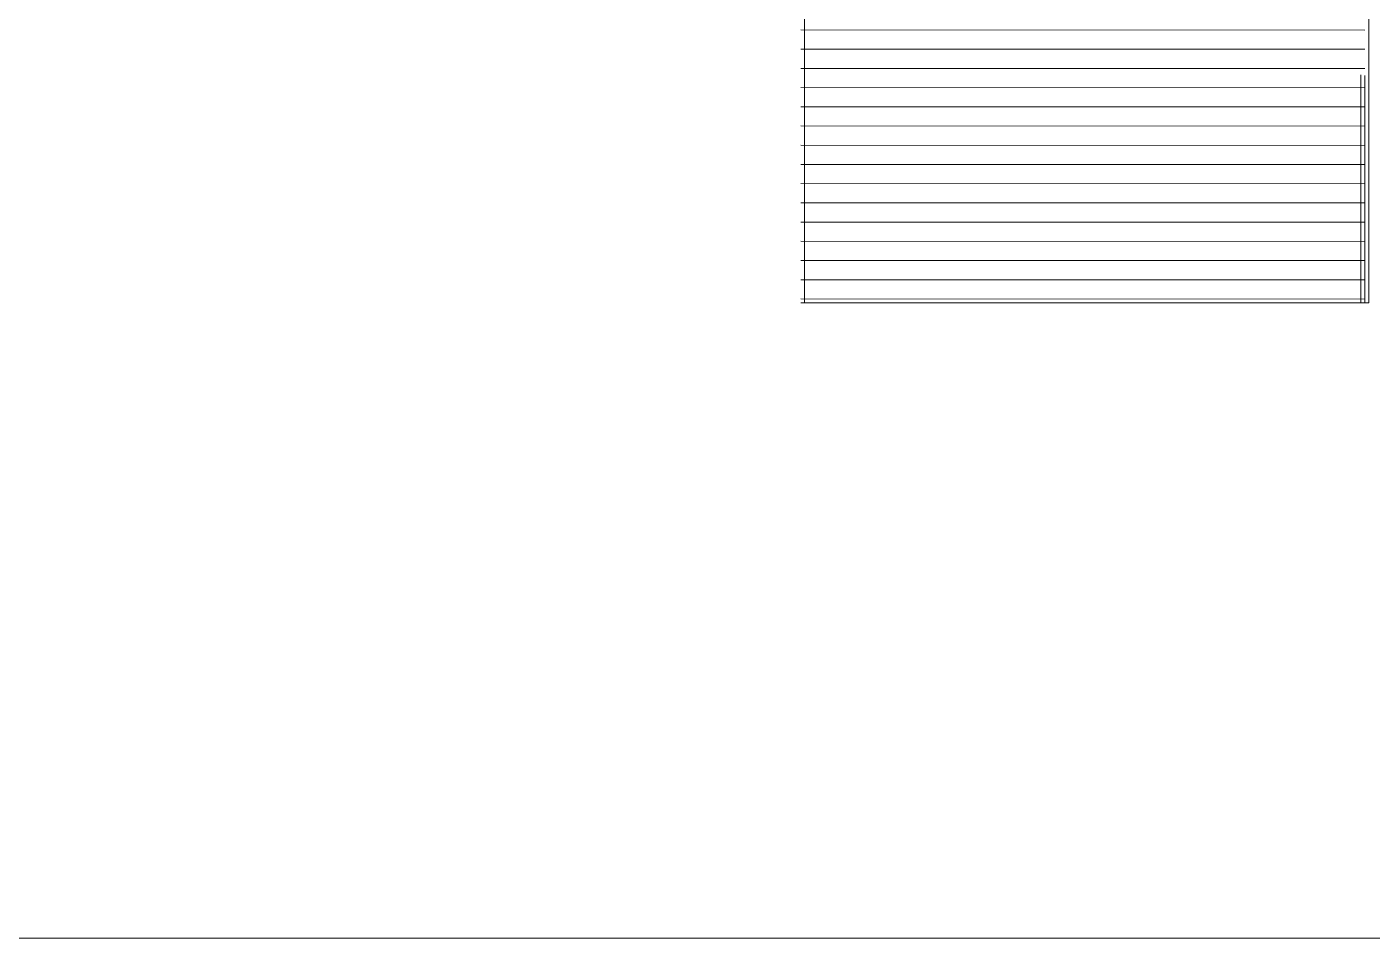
# Model space of a CAD drawing. Header units: millimetres. Extents: x 4525 to 9082, y 179 to 563.
# Drawn here: x 5382.1 to 5392.6, y 454.62 to 461.74 of the extents above; entities that cross this region are included whole.
import ezdxf

# ---------------------------------------------------------------- set-up
doc = ezdxf.new("R2010")
doc.units = ezdxf.units.MM
doc.header["$LTSCALE"] = 100
doc.layers.add('HATCH MUROS', color=251, linetype='Continuous', lineweight=9)

msp = doc.modelspace()

# ---------------------------------------------------------------- linework, layer by layer
at = {"layer": 'HATCH MUROS', "color": 0, "linetype": 'ByBlock', "ltscale": 100}
for p, q in [((5392.572, 472.197, 1.919), (5392.573, 459.583, 1.919)), ((5388.172, 459.584, 1.919), (5388.172, 462.499, 1.919)), ((5392.573, 459.583, 1.919), (5388.172, 459.584, 1.919))]:
    msp.add_line(p, q, dxfattribs=at)
at = {"layer": 'HATCH MUROS', "color": 4, "ltscale": 100}
for p, q in [((5388.142, 461.714, 1.919), (5392.544, 461.713, 1.919)), ((5388.142, 461.714, 1.919), (5392.544, 461.713, 1.919)), ((5388.142, 461.564, 1.919), (5392.544, 461.563, 1.919)), ((5388.142, 461.564, 1.919), (5392.544, 461.563, 1.919)), ((5388.142, 461.414, 1.919), (5392.544, 461.413, 1.919)), ((5392.512, 461.364, 1.919), (5392.512, 459.584, 1.919)), ((5392.542, 461.357, 1.919), (5392.542, 459.584, 1.919)), ((5388.142, 461.264, 1.919), (5392.544, 461.263, 1.919)), ((5388.142, 461.114, 1.919), (5392.544, 461.113, 1.919)), ((5388.142, 460.964, 1.919), (5392.544, 460.963, 1.919)), ((5388.142, 460.814, 1.919), (5392.544, 460.813, 1.919)), ((5388.142, 460.814, 1.919), (5392.544, 460.813, 1.919)), ((5388.142, 460.664, 1.919), (5392.544, 460.663, 1.919)), ((5388.142, 460.514, 1.919), (5392.544, 460.513, 1.919)), ((5388.142, 460.364, 1.919), (5392.544, 460.363, 1.919)), ((5388.142, 460.214, 1.919), (5392.544, 460.213, 1.919)), ((5388.142, 460.064, 1.919), (5392.544, 460.063, 1.919)), ((5388.142, 459.914, 1.919), (5392.544, 459.913, 1.919)), ((5388.142, 459.764, 1.919), (5392.544, 459.763, 1.919)), ((5388.142, 459.614, 1.919), (5392.544, 459.613, 1.919)), ((5388.142, 459.584, 1.919), (5392.544, 459.583, 1.919))]:
    msp.add_line(p, q, dxfattribs=at)
at = {"layer": 'HATCH MUROS', "color": 0, "ltscale": 100}
for p, q in [((5388.142, 459.584, 1.919), (5392.542, 459.584, 1.919)), ((5392.542, 459.584, 1.919), (5388.142, 459.584, 1.919)), ((5388.142, 459.584, 1.919), (5392.542, 459.584, 1.919)), ((5392.542, 459.584, 1.919), (5388.142, 459.584, 1.919)), ((5388.142, 459.584, 1.919), (5392.542, 459.583, 1.919)), ((5392.542, 459.583, 1.919), (5388.142, 459.584, 1.919)), ((5388.142, 459.584, 1.919), (5392.542, 459.583, 1.919)), ((5392.542, 459.583, 1.919), (5388.142, 459.584, 1.919))]:
    msp.add_line(p, q, dxfattribs=at)
at = {"layer": 'HATCH MUROS', "color": 4, "linetype": 'ByBlock', "ltscale": 100}
msp.add_line((5407.387, 454.625), (5369.83, 454.625), dxfattribs=at)

doc.saveas('drawing.dxf')
